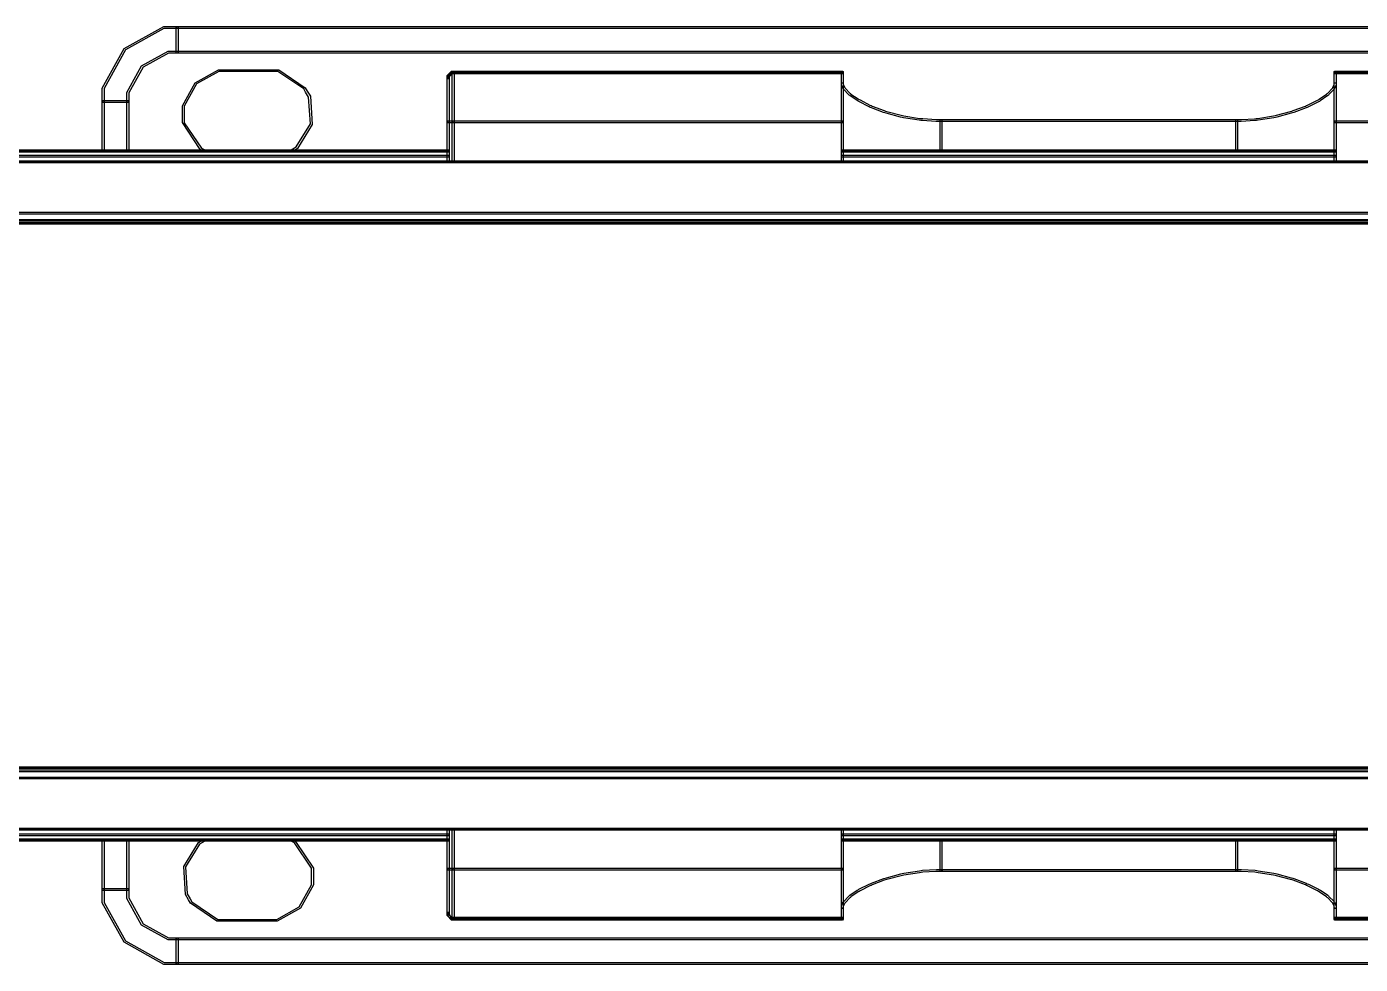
# Model space of a CAD drawing. Extents: x 0.54 to 10.46, y 0.74 to 7.76.
# Drawn here: x 6.4233 to 6.9123, y 4.8041 to 5.1481 of the extents above; entities that cross this region are included whole.
import ezdxf

# ---------------------------------------------------------------- set-up
doc = ezdxf.new("R2010")
doc.units = 0
doc.layers.get('0').update_dxf_attribs({"linetype": 'CONTINUOUS'})

msp = doc.modelspace()

# ---------------------------------------------------------------- linework, layer by layer
at = {"color": 0}
for points in [[(6.45139, 5.12028), (6.45128, 5.12028), (6.45107, 5.12061), (6.45107, 5.12067), (6.45107, 5.12554), (6.45904, 5.14008), (6.47358, 5.14811), (6.47846, 5.14811), (6.47851, 5.14811), (6.47885, 5.14789), (6.47885, 5.14779), (6.47885, 5.14774), (6.47851, 5.1474), (6.47846, 5.1474), (6.47368, 5.1474), (6.45953, 5.1396), (6.45171, 5.12543), (6.45171, 5.12067), (6.45171, 5.12061), (6.45144, 5.12028), (6.45139, 5.12028)], [(6.47851, 5.1384), (6.4784, 5.1384), (6.47814, 5.13867), (6.47814, 5.13872), (6.47814, 5.14779), (6.47814, 5.14789), (6.4784, 5.14811), (6.47851, 5.14811), (6.47857, 5.14811), (6.47885, 5.14789), (6.47885, 5.14779), (6.47885, 5.13872), (6.47885, 5.13867), (6.47857, 5.1384), (6.47851, 5.1384)], [(7.14708, 5.1474), (6.47846, 5.1474), (6.47835, 5.1474), (6.47814, 5.14768), (6.47814, 5.14774), (6.47814, 5.14785), (6.47835, 5.14811), (6.47846, 5.14811), (7.14708, 5.14811), (7.14714, 5.14811), (7.1474, 5.14785), (7.1474, 5.14774), (7.1474, 5.14768), (7.14714, 5.1474), (7.14708, 5.1474)], [(6.46039, 5.12028), (6.46029, 5.12028), (6.46007, 5.12061), (6.46007, 5.12067), (6.46007, 5.12392), (6.46544, 5.13368), (6.47521, 5.13906), (6.47851, 5.13906), (6.47857, 5.13906), (6.47885, 5.13883), (6.47885, 5.13872), (6.47885, 5.13867), (6.47857, 5.1384), (6.47851, 5.1384), (6.47537, 5.1384), (6.46599, 5.13319), (6.46078, 5.12381), (6.46078, 5.12067), (6.46078, 5.12061), (6.46044, 5.12028), (6.46039, 5.12028)], [(7.14708, 5.1384), (6.47846, 5.1384), (6.47835, 5.1384), (6.47814, 5.13867), (6.47814, 5.13872), (6.47814, 5.13883), (6.47835, 5.13906), (6.47846, 5.13906), (7.14708, 5.13906), (7.14714, 5.13906), (7.1474, 5.13883), (7.1474, 5.13872), (7.1474, 5.13867), (7.14714, 5.1384), (7.14708, 5.1384)], [(6.48839, 5.10221), (6.48839, 5.10221), (6.48822, 5.10226), (6.48822, 5.10226), (6.48699, 5.10303), (6.48042, 5.1129), (6.48042, 5.11615), (6.48042, 5.11903), (6.48514, 5.12756), (6.49371, 5.13226), (6.49658, 5.13226), (6.49664, 5.13226), (6.4969, 5.13206), (6.4969, 5.13194), (6.4969, 5.13189), (6.49664, 5.13162), (6.49658, 5.13162), (6.49382, 5.13162), (6.48562, 5.12711), (6.48112, 5.11893), (6.48112, 5.11615), (6.48112, 5.11285), (6.48742, 5.10357), (6.48861, 5.10286), (6.48861, 5.10286), (6.48872, 5.10249), (6.48872, 5.10243), (6.48867, 5.10243), (6.48844, 5.10221), (6.48839, 5.10221)], [(6.51237, 5.13162), (6.49658, 5.13162), (6.49647, 5.13162), (6.49621, 5.13189), (6.49621, 5.13194), (6.49621, 5.13206), (6.49647, 5.13232), (6.49658, 5.13232), (6.51237, 5.13232), (6.51243, 5.13232), (6.51269, 5.13206), (6.51269, 5.13194), (6.51269, 5.13189), (6.51243, 5.13162), (6.51237, 5.13162)], [(6.52051, 5.10221), (6.52051, 5.10221), (6.52024, 5.10243), (6.52024, 5.10243), (6.52018, 5.10249), (6.52029, 5.10286), (6.52035, 5.10286), (6.52214, 5.104), (6.52735, 5.11242), (6.52669, 5.12229), (6.52561, 5.12408), (6.5249, 5.12528), (6.51546, 5.13162), (6.51237, 5.13162), (6.51226, 5.13162), (6.51204, 5.13189), (6.51204, 5.13194), (6.51204, 5.13206), (6.51226, 5.13226), (6.51237, 5.13226), (6.51579, 5.13226), (6.52544, 5.12571), (6.52621, 5.12446), (6.52735, 5.12256), (6.528, 5.11225), (6.52263, 5.10346), (6.52072, 5.10226), (6.52072, 5.10226), (6.52056, 5.10221), (6.52051, 5.10221)], [(6.57785, 5.12935), (6.57775, 5.12935), (6.57753, 5.12961), (6.57753, 5.12967), (6.57753, 5.13021), (6.57915, 5.13183), (6.57969, 5.13183), (6.57975, 5.13183), (6.58003, 5.13162), (6.58003, 5.13151), (6.58003, 5.13146), (6.57975, 5.13113), (6.57969, 5.13113), (6.57932, 5.13113), (6.57824, 5.13004), (6.57824, 5.12967), (6.57824, 5.12961), (6.5779, 5.12935), (6.57785, 5.12935)], [(6.57785, 5.12901), (6.57775, 5.12901), (6.57753, 5.12929), (6.57753, 5.12935), (6.57753, 5.12989), (6.57915, 5.13151), (6.57969, 5.13151), (6.57975, 5.13151), (6.58003, 5.13124), (6.58003, 5.13113), (6.58003, 5.13108), (6.57975, 5.13081), (6.57969, 5.13081), (6.57932, 5.13081), (6.57824, 5.12972), (6.57824, 5.12935), (6.57824, 5.12929), (6.5779, 5.12901), (6.57785, 5.12901)], [(6.57785, 5.12901), (6.57775, 5.12901), (6.57753, 5.12929), (6.57753, 5.12935), (6.57753, 5.12972), (6.57753, 5.12983), (6.57775, 5.13004), (6.57785, 5.13004), (6.5779, 5.13004), (6.57824, 5.12983), (6.57824, 5.12972), (6.57824, 5.12935), (6.57824, 5.12929), (6.5779, 5.12901), (6.57785, 5.12901)], [(6.57785, 5.11279), (6.57775, 5.11279), (6.57753, 5.11307), (6.57753, 5.11312), (6.57753, 5.12935), (6.57753, 5.12944), (6.57775, 5.12972), (6.57785, 5.12972), (6.5779, 5.12972), (6.57824, 5.12944), (6.57824, 5.12935), (6.57824, 5.11312), (6.57824, 5.11307), (6.5779, 5.11279), (6.57785, 5.11279)], [(6.72244, 5.13113), (6.57969, 5.13113), (6.57958, 5.13113), (6.57932, 5.13146), (6.57932, 5.13151), (6.57932, 5.13162), (6.57958, 5.13183), (6.57969, 5.13183), (6.72244, 5.13183), (6.7225, 5.13183), (6.72276, 5.13162), (6.72276, 5.13151), (6.72276, 5.13146), (6.7225, 5.13113), (6.72244, 5.13113)], [(6.57969, 5.11279), (6.57958, 5.11279), (6.57932, 5.11307), (6.57932, 5.11312), (6.57932, 5.13113), (6.57932, 5.13124), (6.57958, 5.13151), (6.57969, 5.13151), (6.57975, 5.13151), (6.58003, 5.13124), (6.58003, 5.13113), (6.58003, 5.11312), (6.58003, 5.11307), (6.57975, 5.11279), (6.57969, 5.11279)], [(6.72244, 5.13081), (6.57969, 5.13081), (6.57958, 5.13081), (6.57932, 5.13108), (6.57932, 5.13113), (6.57932, 5.13124), (6.57958, 5.13151), (6.57969, 5.13151), (6.72244, 5.13151), (6.7225, 5.13151), (6.72276, 5.13124), (6.72276, 5.13113), (6.72276, 5.13108), (6.7225, 5.13081), (6.72244, 5.13081)], [(6.72244, 5.13081), (6.72233, 5.13081), (6.72206, 5.13108), (6.72206, 5.13113), (6.72206, 5.13151), (6.72206, 5.13162), (6.72233, 5.13183), (6.72244, 5.13183), (6.7225, 5.13183), (6.72276, 5.13162), (6.72276, 5.13151), (6.72276, 5.13113), (6.72276, 5.13108), (6.7225, 5.13081), (6.72244, 5.13081)], [(6.72244, 5.11279), (6.72233, 5.11279), (6.72206, 5.11307), (6.72206, 5.11312), (6.72206, 5.13113), (6.72206, 5.13124), (6.72233, 5.13151), (6.72244, 5.13151), (6.7225, 5.13151), (6.72276, 5.13124), (6.72276, 5.13113), (6.72276, 5.11312), (6.72276, 5.11307), (6.7225, 5.11279), (6.72244, 5.11279)], [(7.04585, 5.13113), (6.90315, 5.13113), (6.90306, 5.13113), (6.90278, 5.13146), (6.90278, 5.13151), (6.90278, 5.13162), (6.90306, 5.13183), (6.90315, 5.13183), (7.04585, 5.13183), (7.0459, 5.13183), (7.04622, 5.13162), (7.04622, 5.13151), (7.04622, 5.13146), (7.0459, 5.13113), (7.04585, 5.13113)], [(6.9031, 5.13081), (6.903, 5.13081), (6.90278, 5.13108), (6.90278, 5.13113), (6.90278, 5.13151), (6.90278, 5.13162), (6.903, 5.13183), (6.9031, 5.13183), (6.90315, 5.13183), (6.90349, 5.13162), (6.90349, 5.13151), (6.90349, 5.13113), (6.90349, 5.13108), (6.90315, 5.13081), (6.9031, 5.13081)], [(6.9031, 5.11279), (6.903, 5.11279), (6.90278, 5.11307), (6.90278, 5.11312), (6.90278, 5.13113), (6.90278, 5.13124), (6.903, 5.13151), (6.9031, 5.13151), (6.90315, 5.13151), (6.90349, 5.13124), (6.90349, 5.13113), (6.90349, 5.11312), (6.90349, 5.11307), (6.90315, 5.11279), (6.9031, 5.11279)], [(7.04585, 5.13081), (6.90315, 5.13081), (6.90306, 5.13081), (6.90278, 5.13108), (6.90278, 5.13113), (6.90278, 5.13124), (6.90306, 5.13151), (6.90315, 5.13151), (7.04585, 5.13151), (7.0459, 5.13151), (7.04622, 5.13124), (7.04622, 5.13113), (7.04622, 5.13108), (7.0459, 5.13081), (7.04585, 5.13081)], [(6.75857, 5.11333), (6.75672, 5.11333), (6.75179, 5.11367), (6.75119, 5.11372), (6.7506, 5.11382), (6.74485, 5.11469), (6.74431, 5.11481), (6.74376, 5.11496), (6.7385, 5.11632), (6.73801, 5.11649), (6.73753, 5.11664), (6.73307, 5.11833), (6.73264, 5.11849), (6.73221, 5.11871), (6.72851, 5.12061), (6.72819, 5.12076), (6.72786, 5.12099), (6.72515, 5.12283), (6.72493, 5.12299), (6.72467, 5.12321), (6.72293, 5.125), (6.72282, 5.12517), (6.72265, 5.12538), (6.72206, 5.12679), (6.72206, 5.12722), (6.72206, 5.12733), (6.72233, 5.12756), (6.72244, 5.12756), (6.7225, 5.12756), (6.72276, 5.12733), (6.72276, 5.12722), (6.72276, 5.12685), (6.72331, 5.12576), (6.72342, 5.1256), (6.72353, 5.12543), (6.72515, 5.12375), (6.72537, 5.12354), (6.72558, 5.12337), (6.72825, 5.12158), (6.72857, 5.12136), (6.72889, 5.12121), (6.73247, 5.11936), (6.73292, 5.11914), (6.73329, 5.11897), (6.73774, 5.11729), (6.73822, 5.11714), (6.73872, 5.11697), (6.74393, 5.11561), (6.74447, 5.1155), (6.74501, 5.1154), (6.75071, 5.11447), (6.75131, 5.11442), (6.7519, 5.11436), (6.75689, 5.11404), (6.75857, 5.11404), (6.75863, 5.11404), (6.7589, 5.11376), (6.7589, 5.11367), (6.7589, 5.11361), (6.75863, 5.11333), (6.75857, 5.11333)], [(6.86697, 5.11333), (6.86686, 5.11333), (6.86664, 5.11361), (6.86664, 5.11367), (6.86664, 5.11376), (6.86686, 5.11404), (6.86697, 5.11404), (6.86876, 5.11404), (6.87358, 5.11431), (6.87418, 5.11436), (6.87472, 5.11447), (6.88049, 5.11535), (6.88108, 5.11546), (6.88157, 5.11561), (6.88672, 5.11697), (6.88726, 5.11714), (6.88769, 5.11729), (6.89219, 5.11897), (6.89264, 5.11914), (6.89301, 5.11936), (6.89665, 5.12115), (6.89697, 5.12131), (6.89725, 5.12153), (6.89996, 5.12337), (6.90018, 5.12354), (6.90039, 5.12375), (6.90201, 5.12543), (6.90213, 5.1256), (6.90224, 5.12576), (6.90278, 5.1269), (6.90278, 5.12722), (6.90278, 5.12733), (6.90306, 5.12756), (6.90315, 5.12756), (6.90321, 5.12756), (6.90349, 5.12733), (6.90349, 5.12722), (6.90349, 5.12674), (6.90283, 5.12538), (6.90272, 5.12517), (6.90256, 5.125), (6.90082, 5.12321), (6.90061, 5.12299), (6.90039, 5.12283), (6.89763, 5.12093), (6.89735, 5.12071), (6.89697, 5.12056), (6.89328, 5.11871), (6.8929, 5.11849), (6.89247, 5.11833), (6.88792, 5.11664), (6.88747, 5.11649), (6.88693, 5.11632), (6.88172, 5.11496), (6.88118, 5.11481), (6.88058, 5.11469), (6.87483, 5.11382), (6.87429, 5.11372), (6.87369, 5.11367), (6.86865, 5.11333), (6.86697, 5.11333)], [(6.46039, 5.12028), (6.45139, 5.12028), (6.45128, 5.12028), (6.45101, 5.12061), (6.45101, 5.12067), (6.45101, 5.12076), (6.45128, 5.12099), (6.45139, 5.12099), (6.46039, 5.12099), (6.46044, 5.12099), (6.46078, 5.12076), (6.46078, 5.12067), (6.46078, 5.12061), (6.46044, 5.12028), (6.46039, 5.12028)], [(6.45139, 5.10221), (6.45128, 5.10221), (6.45107, 5.10254), (6.45107, 5.1026), (6.45107, 5.12067), (6.45107, 5.12076), (6.45128, 5.12099), (6.45139, 5.12099), (6.45144, 5.12099), (6.45171, 5.12076), (6.45171, 5.12067), (6.45171, 5.1026), (6.45171, 5.10254), (6.45144, 5.10221), (6.45139, 5.10221)], [(6.57969, 5.11279), (6.57785, 5.11279), (6.57775, 5.11279), (6.57753, 5.11307), (6.57753, 5.11312), (6.57753, 5.11322), (6.57775, 5.1135), (6.57785, 5.1135), (6.57969, 5.1135), (6.57975, 5.1135), (6.58003, 5.11322), (6.58003, 5.11312), (6.58003, 5.11307), (6.57975, 5.11279), (6.57969, 5.11279)], [(6.57785, 5.09814), (6.57775, 5.09814), (6.57753, 5.09847), (6.57753, 5.09853), (6.57753, 5.11312), (6.57753, 5.11322), (6.57775, 5.1135), (6.57785, 5.1135), (6.5779, 5.1135), (6.57824, 5.11322), (6.57824, 5.11312), (6.57824, 5.09853), (6.57824, 5.09847), (6.5779, 5.09814), (6.57785, 5.09814)], [(6.72244, 5.11279), (6.57969, 5.11279), (6.57958, 5.11279), (6.57932, 5.11307), (6.57932, 5.11312), (6.57932, 5.11322), (6.57958, 5.1135), (6.57969, 5.1135), (6.72244, 5.1135), (6.7225, 5.1135), (6.72276, 5.11322), (6.72276, 5.11312), (6.72276, 5.11307), (6.7225, 5.11279), (6.72244, 5.11279)], [(6.72244, 5.09814), (6.72233, 5.09814), (6.72206, 5.09847), (6.72206, 5.09853), (6.72206, 5.11312), (6.72206, 5.11322), (6.72233, 5.1135), (6.72244, 5.1135), (6.7225, 5.1135), (6.72276, 5.11322), (6.72276, 5.11312), (6.72276, 5.09853), (6.72276, 5.09847), (6.7225, 5.09814), (6.72244, 5.09814)], [(6.86697, 5.11333), (6.75857, 5.11333), (6.75846, 5.11333), (6.75825, 5.11361), (6.75825, 5.11367), (6.75825, 5.11376), (6.75846, 5.11404), (6.75857, 5.11404), (6.86697, 5.11404), (6.86703, 5.11404), (6.86735, 5.11376), (6.86735, 5.11367), (6.86735, 5.11361), (6.86703, 5.11333), (6.86697, 5.11333)], [(7.04585, 5.11279), (6.90315, 5.11279), (6.90306, 5.11279), (6.90278, 5.11307), (6.90278, 5.11312), (6.90278, 5.11322), (6.90306, 5.1135), (6.90315, 5.1135), (7.04585, 5.1135), (7.0459, 5.1135), (7.04622, 5.11322), (7.04622, 5.11312), (7.04622, 5.11307), (7.0459, 5.11279), (7.04585, 5.11279)], [(6.9031, 5.09814), (6.903, 5.09814), (6.90278, 5.09847), (6.90278, 5.09853), (6.90278, 5.11312), (6.90278, 5.11322), (6.903, 5.1135), (6.9031, 5.1135), (6.90315, 5.1135), (6.90349, 5.11322), (6.90349, 5.11312), (6.90349, 5.09853), (6.90349, 5.09847), (6.90315, 5.09814), (6.9031, 5.09814)], [(6.57785, 5.10221), (5.43847, 5.10221), (5.43837, 5.10221), (5.4381, 5.10254), (5.4381, 5.1026), (5.4381, 5.10271), (5.43837, 5.10292), (5.43847, 5.10292), (6.57785, 5.10292), (6.5779, 5.10292), (6.57824, 5.10271), (6.57824, 5.1026), (6.57824, 5.10254), (6.5779, 5.10221), (6.57785, 5.10221)], [(6.9031, 5.10221), (6.72244, 5.10221), (6.72233, 5.10221), (6.72206, 5.10254), (6.72206, 5.1026), (6.72206, 5.10271), (6.72233, 5.10292), (6.72244, 5.10292), (6.9031, 5.10292), (6.90315, 5.10292), (6.90349, 5.10271), (6.90349, 5.1026), (6.90349, 5.10254), (6.90315, 5.10221), (6.9031, 5.10221)], [(8.05561, 5.09814), (5.43625, 5.09814), (5.43614, 5.09814), (5.43593, 5.09847), (5.43593, 5.09853), (5.43593, 5.09864), (5.43614, 5.09885), (5.43625, 5.09885), (8.05561, 5.09885), (8.05567, 5.09885), (8.05593, 5.09864), (8.05593, 5.09853), (8.05593, 5.09847), (8.05567, 5.09814), (8.05561, 5.09814)], [(8.04406, 5.07671), (5.42731, 5.07671), (5.42719, 5.07671), (5.42692, 5.07704), (5.42692, 5.0771), (5.42692, 5.07721), (5.42719, 5.07742), (5.42731, 5.07742), (8.04406, 5.07742), (8.04411, 5.07742), (8.04443, 5.07721), (8.04443, 5.0771), (8.04443, 5.07704), (8.04411, 5.07671), (8.04406, 5.07671)], [(9.23594, 4.87478), (5.46832, 4.87478), (5.46821, 4.87478), (5.46793, 4.87506), (5.46793, 4.87511), (5.46793, 4.87522), (5.46821, 4.87549), (5.46832, 4.87549), (9.23594, 4.87549), (9.236, 4.87549), (9.23628, 4.87522), (9.23628, 4.87511), (9.23628, 4.87506), (9.236, 4.87478), (9.23594, 4.87478)], [(8.93332, 4.85335), (5.45204, 4.85335), (5.45193, 4.85335), (5.45167, 4.85363), (5.45167, 4.85368), (5.45167, 4.85379), (5.45193, 4.85406), (5.45204, 4.85406), (8.93332, 4.85406), (8.93338, 4.85406), (8.93365, 4.85379), (8.93365, 4.85368), (8.93365, 4.85363), (8.93338, 4.85335), (8.93332, 4.85335)], [(6.57785, 4.83871), (6.57775, 4.83871), (6.57753, 4.83903), (6.57753, 4.83908), (6.57753, 4.85368), (6.57753, 4.85379), (6.57775, 4.85406), (6.57785, 4.85406), (6.5779, 4.85406), (6.57824, 4.85379), (6.57824, 4.85368), (6.57824, 4.83908), (6.57824, 4.83903), (6.5779, 4.83871), (6.57785, 4.83871)], [(6.72244, 4.83871), (6.72233, 4.83871), (6.72206, 4.83903), (6.72206, 4.83908), (6.72206, 4.85368), (6.72206, 4.85379), (6.72233, 4.85406), (6.72244, 4.85406), (6.7225, 4.85406), (6.72276, 4.85379), (6.72276, 4.85368), (6.72276, 4.83908), (6.72276, 4.83903), (6.7225, 4.83871), (6.72244, 4.83871)], [(6.9031, 4.83871), (6.903, 4.83871), (6.90278, 4.83903), (6.90278, 4.83908), (6.90278, 4.85368), (6.90278, 4.85379), (6.903, 4.85406), (6.9031, 4.85406), (6.90315, 4.85406), (6.90349, 4.85379), (6.90349, 4.85368), (6.90349, 4.83908), (6.90349, 4.83903), (6.90315, 4.83871), (6.9031, 4.83871)], [(6.57785, 4.84928), (5.44879, 4.84928), (5.44868, 4.84928), (5.44846, 4.84956), (5.44846, 4.84961), (5.44846, 4.84972), (5.44868, 4.84999), (5.44879, 4.84999), (6.57785, 4.84999), (6.5779, 4.84999), (6.57824, 4.84972), (6.57824, 4.84961), (6.57824, 4.84956), (6.5779, 4.84928), (6.57785, 4.84928)], [(6.45139, 4.83122), (6.45128, 4.83122), (6.45107, 4.83149), (6.45107, 4.83154), (6.45107, 4.84961), (6.45107, 4.84972), (6.45128, 4.84999), (6.45139, 4.84999), (6.45144, 4.84999), (6.45171, 4.84972), (6.45171, 4.84961), (6.45171, 4.83154), (6.45171, 4.83149), (6.45144, 4.83122), (6.45139, 4.83122)], [(6.49658, 4.81988), (6.49311, 4.81988), (6.4834, 4.82656), (6.48269, 4.82775), (6.48156, 4.82969), (6.4809, 4.84), (6.48633, 4.84874), (6.48822, 4.84988), (6.48822, 4.84993), (6.48867, 4.84983), (6.48872, 4.84978), (6.48872, 4.84978), (6.48861, 4.84933), (6.48861, 4.84928), (6.48676, 4.84819), (6.48156, 4.83985), (6.48215, 4.82997), (6.48329, 4.82813), (6.48394, 4.82699), (6.49338, 4.82058), (6.49658, 4.82058), (6.49664, 4.82058), (6.4969, 4.82036), (6.4969, 4.82026), (6.4969, 4.82021), (6.49664, 4.81988), (6.49658, 4.81988)], [(6.51237, 4.81988), (6.51226, 4.81988), (6.51204, 4.82021), (6.51204, 4.82026), (6.51204, 4.82036), (6.51226, 4.82058), (6.51237, 4.82058), (6.51508, 4.82058), (6.52328, 4.82514), (6.52783, 4.83333), (6.52783, 4.83604), (6.52783, 4.83936), (6.52149, 4.84864), (6.52035, 4.84928), (6.52029, 4.84933), (6.52018, 4.84978), (6.52024, 4.84978), (6.52024, 4.84983), (6.52067, 4.84993), (6.52072, 4.84988), (6.52192, 4.84918), (6.52854, 4.83936), (6.52854, 4.83604), (6.52854, 4.83322), (6.52376, 4.82465), (6.51519, 4.81988), (6.51237, 4.81988)], [(6.9031, 4.84928), (6.72244, 4.84928), (6.72233, 4.84928), (6.72206, 4.84956), (6.72206, 4.84961), (6.72206, 4.84972), (6.72233, 4.84999), (6.72244, 4.84999), (6.9031, 4.84999), (6.90315, 4.84999), (6.90349, 4.84972), (6.90349, 4.84961), (6.90349, 4.84956), (6.90315, 4.84928), (6.9031, 4.84928)], [(6.57969, 4.83871), (6.57785, 4.83871), (6.57775, 4.83871), (6.57753, 4.83903), (6.57753, 4.83908), (6.57753, 4.83919), (6.57775, 4.83942), (6.57785, 4.83942), (6.57969, 4.83942), (6.57975, 4.83942), (6.58003, 4.83919), (6.58003, 4.83908), (6.58003, 4.83903), (6.57975, 4.83871), (6.57969, 4.83871)], [(6.57785, 4.82249), (6.57775, 4.82249), (6.57753, 4.82275), (6.57753, 4.82281), (6.57753, 4.83908), (6.57753, 4.83919), (6.57775, 4.83942), (6.57785, 4.83942), (6.5779, 4.83942), (6.57824, 4.83919), (6.57824, 4.83908), (6.57824, 4.82281), (6.57824, 4.82275), (6.5779, 4.82249), (6.57785, 4.82249)], [(6.72244, 4.83871), (6.57969, 4.83871), (6.57958, 4.83871), (6.57932, 4.83903), (6.57932, 4.83908), (6.57932, 4.83919), (6.57958, 4.83942), (6.57969, 4.83942), (6.72244, 4.83942), (6.7225, 4.83942), (6.72276, 4.83919), (6.72276, 4.83908), (6.72276, 4.83903), (6.7225, 4.83871), (6.72244, 4.83871)], [(6.57969, 4.82069), (6.57958, 4.82069), (6.57932, 4.82096), (6.57932, 4.82101), (6.57932, 4.83908), (6.57932, 4.83919), (6.57958, 4.83942), (6.57969, 4.83942), (6.57975, 4.83942), (6.58003, 4.83919), (6.58003, 4.83908), (6.58003, 4.82101), (6.58003, 4.82096), (6.57975, 4.82069), (6.57969, 4.82069)], [(6.72244, 4.82069), (6.72233, 4.82069), (6.72206, 4.82096), (6.72206, 4.82101), (6.72206, 4.83908), (6.72206, 4.83919), (6.72233, 4.83942), (6.72244, 4.83942), (6.7225, 4.83942), (6.72276, 4.83919), (6.72276, 4.83908), (6.72276, 4.82101), (6.72276, 4.82096), (6.7225, 4.82069), (6.72244, 4.82069)], [(6.72244, 4.8246), (6.72233, 4.8246), (6.72206, 4.82493), (6.72206, 4.82497), (6.72206, 4.82553), (6.72265, 4.82688), (6.72282, 4.82704), (6.72293, 4.82721), (6.72467, 4.82904), (6.72493, 4.82921), (6.72515, 4.82943), (6.72786, 4.83128), (6.72819, 4.83143), (6.72851, 4.83165), (6.73221, 4.8335), (6.73264, 4.83365), (6.73307, 4.83388), (6.73757, 4.83561), (6.73807, 4.83572), (6.73856, 4.83589), (6.74382, 4.83729), (6.74436, 4.8374), (6.7449, 4.83757), (6.75065, 4.83843), (6.75125, 4.83849), (6.75185, 4.8386), (6.75689, 4.83886), (6.75857, 4.83886), (6.75863, 4.83886), (6.75896, 4.83865), (6.75896, 4.83854), (6.75896, 4.83849), (6.75863, 4.83822), (6.75857, 4.83822), (6.75672, 4.83822), (6.75196, 4.83789), (6.75136, 4.83778), (6.75076, 4.83772), (6.74501, 4.83686), (6.74447, 4.83669), (6.74393, 4.83658), (6.73876, 4.83524), (6.73828, 4.83507), (6.73779, 4.83496), (6.73335, 4.83328), (6.73292, 4.83306), (6.73247, 4.8329), (6.72889, 4.83106), (6.72857, 4.83083), (6.72825, 4.83068), (6.72558, 4.82889), (6.72537, 4.82867), (6.72515, 4.8285), (6.72353, 4.82676), (6.72342, 4.82661), (6.72331, 4.8265), (6.72276, 4.82536), (6.72276, 4.82497), (6.72276, 4.82493), (6.7225, 4.8246), (6.72244, 4.8246)], [(6.86697, 4.83817), (6.75857, 4.83817), (6.75846, 4.83817), (6.75825, 4.83849), (6.75825, 4.83854), (6.75825, 4.83865), (6.75846, 4.83886), (6.75857, 4.83886), (6.86697, 4.83886), (6.86703, 4.83886), (6.86735, 4.83865), (6.86735, 4.83854), (6.86735, 4.83849), (6.86703, 4.83817), (6.86697, 4.83817)], [(6.9031, 4.8246), (6.903, 4.8246), (6.90278, 4.82493), (6.90278, 4.82497), (6.90278, 4.82542), (6.90224, 4.8265), (6.90218, 4.82661), (6.90201, 4.82676), (6.90039, 4.8285), (6.90018, 4.82867), (6.89996, 4.82889), (6.89729, 4.83068), (6.89697, 4.83083), (6.89665, 4.83106), (6.89301, 4.8329), (6.89264, 4.83306), (6.89219, 4.83328), (6.88775, 4.83496), (6.88732, 4.83507), (6.88678, 4.83524), (6.88157, 4.83658), (6.88108, 4.83669), (6.88049, 4.83686), (6.87483, 4.83772), (6.87429, 4.83778), (6.87369, 4.83789), (6.86865, 4.83822), (6.86697, 4.83822), (6.86686, 4.83822), (6.86664, 4.83849), (6.86664, 4.83854), (6.86664, 4.83865), (6.86686, 4.83886), (6.86697, 4.83886), (6.86882, 4.83886), (6.87375, 4.8386), (6.87435, 4.83849), (6.87489, 4.83843), (6.88064, 4.83757), (6.88124, 4.8374), (6.88172, 4.83729), (6.88699, 4.83589), (6.88753, 4.83572), (6.88797, 4.83561), (6.89247, 4.83388), (6.8929, 4.83365), (6.89328, 4.8335), (6.89697, 4.83165), (6.89735, 4.83143), (6.89768, 4.83128), (6.90039, 4.82943), (6.90061, 4.82921), (6.90082, 4.82904), (6.90256, 4.82726), (6.90272, 4.82704), (6.90283, 4.82688), (6.90349, 4.82547), (6.90349, 4.82497), (6.90349, 4.82493), (6.90315, 4.8246), (6.9031, 4.8246)], [(7.04585, 4.83871), (6.90315, 4.83871), (6.90306, 4.83871), (6.90278, 4.83903), (6.90278, 4.83908), (6.90278, 4.83919), (6.90306, 4.83942), (6.90315, 4.83942), (7.04585, 4.83942), (7.0459, 4.83942), (7.04622, 4.83919), (7.04622, 4.83908), (7.04622, 4.83903), (7.0459, 4.83871), (7.04585, 4.83871)], [(6.9031, 4.82069), (6.903, 4.82069), (6.90278, 4.82096), (6.90278, 4.82101), (6.90278, 4.83908), (6.90278, 4.83919), (6.903, 4.83942), (6.9031, 4.83942), (6.90315, 4.83942), (6.90349, 4.83919), (6.90349, 4.83908), (6.90349, 4.82101), (6.90349, 4.82096), (6.90315, 4.82069), (6.9031, 4.82069)], [(6.46039, 4.83122), (6.45139, 4.83122), (6.45128, 4.83122), (6.45101, 4.83149), (6.45101, 4.83154), (6.45101, 4.83165), (6.45128, 4.83192), (6.45139, 4.83192), (6.46039, 4.83192), (6.46044, 4.83192), (6.46078, 4.83165), (6.46078, 4.83154), (6.46078, 4.83149), (6.46044, 4.83122), (6.46039, 4.83122)], [(6.47851, 4.8041), (6.47364, 4.8041), (6.45904, 4.81218), (6.45101, 4.82671), (6.45101, 4.83154), (6.45101, 4.83165), (6.45128, 4.83192), (6.45139, 4.83192), (6.45144, 4.83192), (6.45171, 4.83165), (6.45171, 4.83154), (6.45171, 4.82682), (6.45958, 4.81267), (6.47374, 4.80479), (6.47851, 4.80479), (6.47857, 4.80479), (6.47885, 4.80453), (6.47885, 4.80442), (6.47885, 4.80436), (6.47857, 4.8041), (6.47851, 4.8041)], [(6.47851, 4.8131), (6.47521, 4.8131), (6.46544, 4.81853), (6.46007, 4.82829), (6.46007, 4.83154), (6.46007, 4.83165), (6.46029, 4.83192), (6.46039, 4.83192), (6.46044, 4.83192), (6.46078, 4.83165), (6.46078, 4.83154), (6.46078, 4.82844), (6.46599, 4.81901), (6.47537, 4.81381), (6.47851, 4.81381), (6.47857, 4.81381), (6.47885, 4.81358), (6.47885, 4.81347), (6.47885, 4.81342), (6.47857, 4.8131), (6.47851, 4.8131)], [(6.57964, 4.82069), (6.57926, 4.82069), (6.57824, 4.82124), (6.57818, 4.82135), (6.57807, 4.82146), (6.57753, 4.82249), (6.57753, 4.82281), (6.57753, 4.82292), (6.57775, 4.82319), (6.57785, 4.82319), (6.5779, 4.82319), (6.57824, 4.82292), (6.57824, 4.82281), (6.57824, 4.8226), (6.57856, 4.82189), (6.57867, 4.82178), (6.57872, 4.82172), (6.57937, 4.8214), (6.57964, 4.8214), (6.57969, 4.8214), (6.57975, 4.8214), (6.58003, 4.82113), (6.58003, 4.82101), (6.58003, 4.82096), (6.57975, 4.82069), (6.57969, 4.82069), (6.57964, 4.82069)], [(6.57785, 4.82215), (6.57775, 4.82215), (6.57753, 4.82243), (6.57753, 4.82249), (6.57753, 4.82286), (6.57753, 4.82297), (6.57775, 4.82319), (6.57785, 4.82319), (6.5779, 4.82319), (6.57824, 4.82297), (6.57824, 4.82286), (6.57824, 4.82249), (6.57824, 4.82243), (6.5779, 4.82215), (6.57785, 4.82215)], [(6.57969, 4.82036), (6.57915, 4.82036), (6.57753, 4.822), (6.57753, 4.82249), (6.57753, 4.8226), (6.57775, 4.82286), (6.57785, 4.82286), (6.5779, 4.82286), (6.57824, 4.8226), (6.57824, 4.82249), (6.57824, 4.82215), (6.57932, 4.82107), (6.57969, 4.82107), (6.57975, 4.82107), (6.58003, 4.82081), (6.58003, 4.82069), (6.58003, 4.82064), (6.57975, 4.82036), (6.57969, 4.82036)], [(6.51237, 4.81988), (6.49658, 4.81988), (6.49647, 4.81988), (6.49621, 4.82021), (6.49621, 4.82026), (6.49621, 4.82036), (6.49647, 4.82058), (6.49658, 4.82058), (6.51237, 4.82058), (6.51243, 4.82058), (6.51269, 4.82036), (6.51269, 4.82026), (6.51269, 4.82021), (6.51243, 4.81988), (6.51237, 4.81988)], [(6.72244, 4.82069), (6.57969, 4.82069), (6.57958, 4.82069), (6.57932, 4.82096), (6.57932, 4.82101), (6.57932, 4.82113), (6.57958, 4.8214), (6.57969, 4.8214), (6.72244, 4.8214), (6.7225, 4.8214), (6.72276, 4.82113), (6.72276, 4.82101), (6.72276, 4.82096), (6.7225, 4.82069), (6.72244, 4.82069)], [(6.72244, 4.82036), (6.57969, 4.82036), (6.57958, 4.82036), (6.57932, 4.82064), (6.57932, 4.82069), (6.57932, 4.82081), (6.57958, 4.82107), (6.57969, 4.82107), (6.72244, 4.82107), (6.7225, 4.82107), (6.72276, 4.82081), (6.72276, 4.82069), (6.72276, 4.82064), (6.7225, 4.82036), (6.72244, 4.82036)], [(6.72244, 4.82036), (6.72233, 4.82036), (6.72206, 4.82064), (6.72206, 4.82069), (6.72206, 4.82107), (6.72206, 4.82118), (6.72233, 4.8214), (6.72244, 4.8214), (6.7225, 4.8214), (6.72276, 4.82118), (6.72276, 4.82107), (6.72276, 4.82069), (6.72276, 4.82064), (6.7225, 4.82036), (6.72244, 4.82036)], [(7.04585, 4.82069), (6.90315, 4.82069), (6.90306, 4.82069), (6.90278, 4.82096), (6.90278, 4.82101), (6.90278, 4.82113), (6.90306, 4.8214), (6.90315, 4.8214), (7.04585, 4.8214), (7.0459, 4.8214), (7.04622, 4.82113), (7.04622, 4.82101), (7.04622, 4.82096), (7.0459, 4.82069), (7.04585, 4.82069)], [(6.9031, 4.82036), (6.903, 4.82036), (6.90278, 4.82064), (6.90278, 4.82069), (6.90278, 4.82107), (6.90278, 4.82118), (6.903, 4.8214), (6.9031, 4.8214), (6.90315, 4.8214), (6.90349, 4.82118), (6.90349, 4.82107), (6.90349, 4.82069), (6.90349, 4.82064), (6.90315, 4.82036), (6.9031, 4.82036)], [(7.04585, 4.82036), (6.90315, 4.82036), (6.90306, 4.82036), (6.90278, 4.82064), (6.90278, 4.82069), (6.90278, 4.82081), (6.90306, 4.82107), (6.90315, 4.82107), (7.04585, 4.82107), (7.0459, 4.82107), (7.04622, 4.82081), (7.04622, 4.82069), (7.04622, 4.82064), (7.0459, 4.82036), (7.04585, 4.82036)], [(7.14708, 4.8131), (6.47846, 4.8131), (6.47835, 4.8131), (6.47814, 4.81342), (6.47814, 4.81347), (6.47814, 4.81358), (6.47835, 4.81381), (6.47846, 4.81381), (7.14708, 4.81381), (7.14714, 4.81381), (7.1474, 4.81358), (7.1474, 4.81347), (7.1474, 4.81342), (7.14714, 4.8131), (7.14708, 4.8131)], [(6.47851, 4.8041), (6.4784, 4.8041), (6.47814, 4.80436), (6.47814, 4.80442), (6.47814, 4.81347), (6.47814, 4.81358), (6.4784, 4.81381), (6.47851, 4.81381), (6.47857, 4.81381), (6.47885, 4.81358), (6.47885, 4.81347), (6.47885, 4.80442), (6.47885, 4.80436), (6.47857, 4.8041), (6.47851, 4.8041)], [(7.14708, 4.8041), (6.47846, 4.8041), (6.47835, 4.8041), (6.47814, 4.80436), (6.47814, 4.80442), (6.47814, 4.80453), (6.47835, 4.80479), (6.47846, 4.80479), (7.14708, 4.80479), (7.14714, 4.80479), (7.1474, 4.80453), (7.1474, 4.80442), (7.1474, 4.80436), (7.14714, 4.8041), (7.14708, 4.8041)]]:
    msp.add_lwpolyline(points, close=True, dxfattribs=at)
at = {"color": 9}
for points in [[(6.57969, 5.13081), (6.57958, 5.13081), (6.57932, 5.13108), (6.57932, 5.13113), (6.57932, 5.13151), (6.57932, 5.13162), (6.57958, 5.13183), (6.57969, 5.13183), (6.57975, 5.13183), (6.58003, 5.13162), (6.58003, 5.13151), (6.58003, 5.13113), (6.58003, 5.13108), (6.57975, 5.13081), (6.57969, 5.13081)], [(6.46039, 5.10221), (6.46029, 5.10221), (6.46007, 5.10254), (6.46007, 5.1026), (6.46007, 5.12067), (6.46007, 5.12076), (6.46029, 5.12099), (6.46039, 5.12099), (6.46044, 5.12099), (6.46078, 5.12076), (6.46078, 5.12067), (6.46078, 5.1026), (6.46078, 5.10254), (6.46044, 5.10221), (6.46039, 5.10221)], [(6.57969, 5.09814), (6.57958, 5.09814), (6.57932, 5.09847), (6.57932, 5.09853), (6.57932, 5.11312), (6.57932, 5.11322), (6.57958, 5.1135), (6.57969, 5.1135), (6.57975, 5.1135), (6.58003, 5.11322), (6.58003, 5.11312), (6.58003, 5.09853), (6.58003, 5.09847), (6.57975, 5.09814), (6.57969, 5.09814)], [(6.75857, 5.10221), (6.75846, 5.10221), (6.75825, 5.10254), (6.75825, 5.1026), (6.75825, 5.11367), (6.75825, 5.11376), (6.75846, 5.11404), (6.75857, 5.11404), (6.75863, 5.11404), (6.7589, 5.11376), (6.7589, 5.11367), (6.7589, 5.1026), (6.7589, 5.10254), (6.75863, 5.10221), (6.75857, 5.10221)], [(6.86697, 5.10221), (6.86686, 5.10221), (6.86664, 5.10254), (6.86664, 5.1026), (6.86664, 5.11367), (6.86664, 5.11376), (6.86686, 5.11404), (6.86697, 5.11404), (6.86703, 5.11404), (6.86735, 5.11376), (6.86735, 5.11367), (6.86735, 5.1026), (6.86735, 5.10254), (6.86703, 5.10221), (6.86697, 5.10221)], [(6.57785, 5.10026), (5.43739, 5.10026), (5.43728, 5.10026), (5.43701, 5.10053), (5.43701, 5.10058), (5.43701, 5.10069), (5.43728, 5.10097), (5.43739, 5.10097), (6.57785, 5.10097), (6.5779, 5.10097), (6.57824, 5.10069), (6.57824, 5.10058), (6.57824, 5.10053), (6.5779, 5.10026), (6.57785, 5.10026)], [(6.57785, 5.10206), (5.43837, 5.10206), (5.43826, 5.10206), (5.43804, 5.10238), (5.43804, 5.10243), (5.43804, 5.10254), (5.43826, 5.10275), (5.43837, 5.10275), (6.57785, 5.10275), (6.5779, 5.10275), (6.57824, 5.10254), (6.57824, 5.10243), (6.57824, 5.10238), (6.5779, 5.10206), (6.57785, 5.10206)], [(6.9031, 5.10206), (6.72244, 5.10206), (6.72233, 5.10206), (6.72206, 5.10238), (6.72206, 5.10243), (6.72206, 5.10254), (6.72233, 5.10275), (6.72244, 5.10275), (6.9031, 5.10275), (6.90315, 5.10275), (6.90349, 5.10254), (6.90349, 5.10243), (6.90349, 5.10238), (6.90315, 5.10206), (6.9031, 5.10206)], [(6.9031, 5.10026), (6.72244, 5.10026), (6.72233, 5.10026), (6.72206, 5.10053), (6.72206, 5.10058), (6.72206, 5.10069), (6.72233, 5.10097), (6.72244, 5.10097), (6.9031, 5.10097), (6.90315, 5.10097), (6.90349, 5.10069), (6.90349, 5.10058), (6.90349, 5.10053), (6.90315, 5.10026), (6.9031, 5.10026)], [(8.05556, 5.0981), (5.43625, 5.0981), (5.43614, 5.0981), (5.43587, 5.09836), (5.43587, 5.09842), (5.43587, 5.09853), (5.43614, 5.09879), (5.43625, 5.09879), (8.05556, 5.09879), (8.05561, 5.09879), (8.05588, 5.09853), (8.05588, 5.09842), (8.05588, 5.09836), (8.05561, 5.0981), (8.05556, 5.0981)], [(8.04357, 5.07563), (5.42697, 5.07563), (5.42686, 5.07563), (5.4266, 5.0759), (5.4266, 5.07596), (5.4266, 5.07607), (5.42686, 5.07628), (5.42697, 5.07628), (8.04357, 5.07628), (8.04362, 5.07628), (8.04394, 5.07607), (8.04394, 5.07596), (8.04394, 5.0759), (8.04362, 5.07563), (8.04357, 5.07563)], [(8.04531, 5.07937), (5.42811, 5.07937), (5.428, 5.07937), (5.42774, 5.07964), (5.42774, 5.07969), (5.42774, 5.07981), (5.428, 5.08008), (5.42811, 5.08008), (8.04531, 5.08008), (8.04536, 5.08008), (8.04562, 5.07981), (8.04562, 5.07969), (8.04562, 5.07964), (8.04536, 5.07937), (8.04531, 5.07937)], [(9.23594, 4.87592), (5.46913, 4.87592), (5.46903, 4.87592), (5.46875, 4.87619), (5.46875, 4.87625), (5.46875, 4.87636), (5.46903, 4.87657), (5.46913, 4.87657), (9.23594, 4.87657), (9.236, 4.87657), (9.23628, 4.87636), (9.23628, 4.87625), (9.23628, 4.87619), (9.236, 4.87592), (9.23594, 4.87592)], [(8.93332, 4.87213), (5.46642, 4.87213), (5.46631, 4.87213), (5.46604, 4.87244), (5.46604, 4.8725), (5.46604, 4.87261), (5.46631, 4.87283), (5.46642, 4.87283), (8.93332, 4.87283), (8.93338, 4.87283), (8.93365, 4.87261), (8.93365, 4.8725), (8.93365, 4.87244), (8.93338, 4.87213), (8.93332, 4.87213)], [(6.57785, 4.85124), (5.45036, 4.85124), (5.45025, 4.85124), (5.44997, 4.85151), (5.44997, 4.85157), (5.44997, 4.85167), (5.45025, 4.85194), (5.45036, 4.85194), (6.57785, 4.85194), (6.5779, 4.85194), (6.57824, 4.85167), (6.57824, 4.85157), (6.57824, 4.85151), (6.5779, 4.85124), (6.57785, 4.85124)], [(8.93332, 4.8534), (5.4521, 4.8534), (5.45199, 4.8534), (5.45171, 4.85368), (5.45171, 4.85374), (5.45171, 4.85385), (5.45199, 4.85411), (5.4521, 4.85411), (8.93332, 4.85411), (8.93338, 4.85411), (8.93365, 4.85385), (8.93365, 4.85374), (8.93365, 4.85368), (8.93338, 4.8534), (8.93332, 4.8534)], [(6.57969, 4.83871), (6.57958, 4.83871), (6.57932, 4.83903), (6.57932, 4.83908), (6.57932, 4.85368), (6.57932, 4.85379), (6.57958, 4.85406), (6.57969, 4.85406), (6.57975, 4.85406), (6.58003, 4.85379), (6.58003, 4.85368), (6.58003, 4.83908), (6.58003, 4.83903), (6.57975, 4.83871), (6.57969, 4.83871)], [(6.9031, 4.85124), (6.72244, 4.85124), (6.72233, 4.85124), (6.72206, 4.85151), (6.72206, 4.85157), (6.72206, 4.85167), (6.72233, 4.85194), (6.72244, 4.85194), (6.9031, 4.85194), (6.90315, 4.85194), (6.90349, 4.85167), (6.90349, 4.85157), (6.90349, 4.85151), (6.90315, 4.85124), (6.9031, 4.85124)], [(6.57785, 4.84944), (5.44889, 4.84944), (5.44879, 4.84944), (5.44857, 4.84972), (5.44857, 4.84978), (5.44857, 4.84988), (5.44879, 4.85015), (5.44889, 4.85015), (6.57785, 4.85015), (6.5779, 4.85015), (6.57824, 4.84988), (6.57824, 4.84978), (6.57824, 4.84972), (6.5779, 4.84944), (6.57785, 4.84944)], [(6.46039, 4.83122), (6.46029, 4.83122), (6.46007, 4.83149), (6.46007, 4.83154), (6.46007, 4.84961), (6.46007, 4.84972), (6.46029, 4.84999), (6.46039, 4.84999), (6.46044, 4.84999), (6.46078, 4.84972), (6.46078, 4.84961), (6.46078, 4.83154), (6.46078, 4.83149), (6.46044, 4.83122), (6.46039, 4.83122)], [(6.9031, 4.84944), (6.72244, 4.84944), (6.72233, 4.84944), (6.72206, 4.84972), (6.72206, 4.84978), (6.72206, 4.84988), (6.72233, 4.85015), (6.72244, 4.85015), (6.9031, 4.85015), (6.90315, 4.85015), (6.90349, 4.84988), (6.90349, 4.84978), (6.90349, 4.84972), (6.90315, 4.84944), (6.9031, 4.84944)], [(6.75857, 4.83817), (6.75846, 4.83817), (6.75825, 4.83849), (6.75825, 4.83854), (6.75825, 4.84961), (6.75825, 4.84972), (6.75846, 4.84999), (6.75857, 4.84999), (6.75863, 4.84999), (6.7589, 4.84972), (6.7589, 4.84961), (6.7589, 4.83854), (6.7589, 4.83849), (6.75863, 4.83817), (6.75857, 4.83817)], [(6.86697, 4.83817), (6.86686, 4.83817), (6.86664, 4.83849), (6.86664, 4.83854), (6.86664, 4.84961), (6.86664, 4.84972), (6.86686, 4.84999), (6.86697, 4.84999), (6.86703, 4.84999), (6.86735, 4.84972), (6.86735, 4.84961), (6.86735, 4.83854), (6.86735, 4.83849), (6.86703, 4.83817), (6.86697, 4.83817)], [(6.57969, 4.82036), (6.57958, 4.82036), (6.57932, 4.82064), (6.57932, 4.82069), (6.57932, 4.82107), (6.57932, 4.82118), (6.57958, 4.8214), (6.57969, 4.8214), (6.57975, 4.8214), (6.58003, 4.82118), (6.58003, 4.82107), (6.58003, 4.82069), (6.58003, 4.82064), (6.57975, 4.82036), (6.57969, 4.82036)]]:
    msp.add_lwpolyline(points, close=True, dxfattribs=at)

doc.saveas('drawing.dxf')
